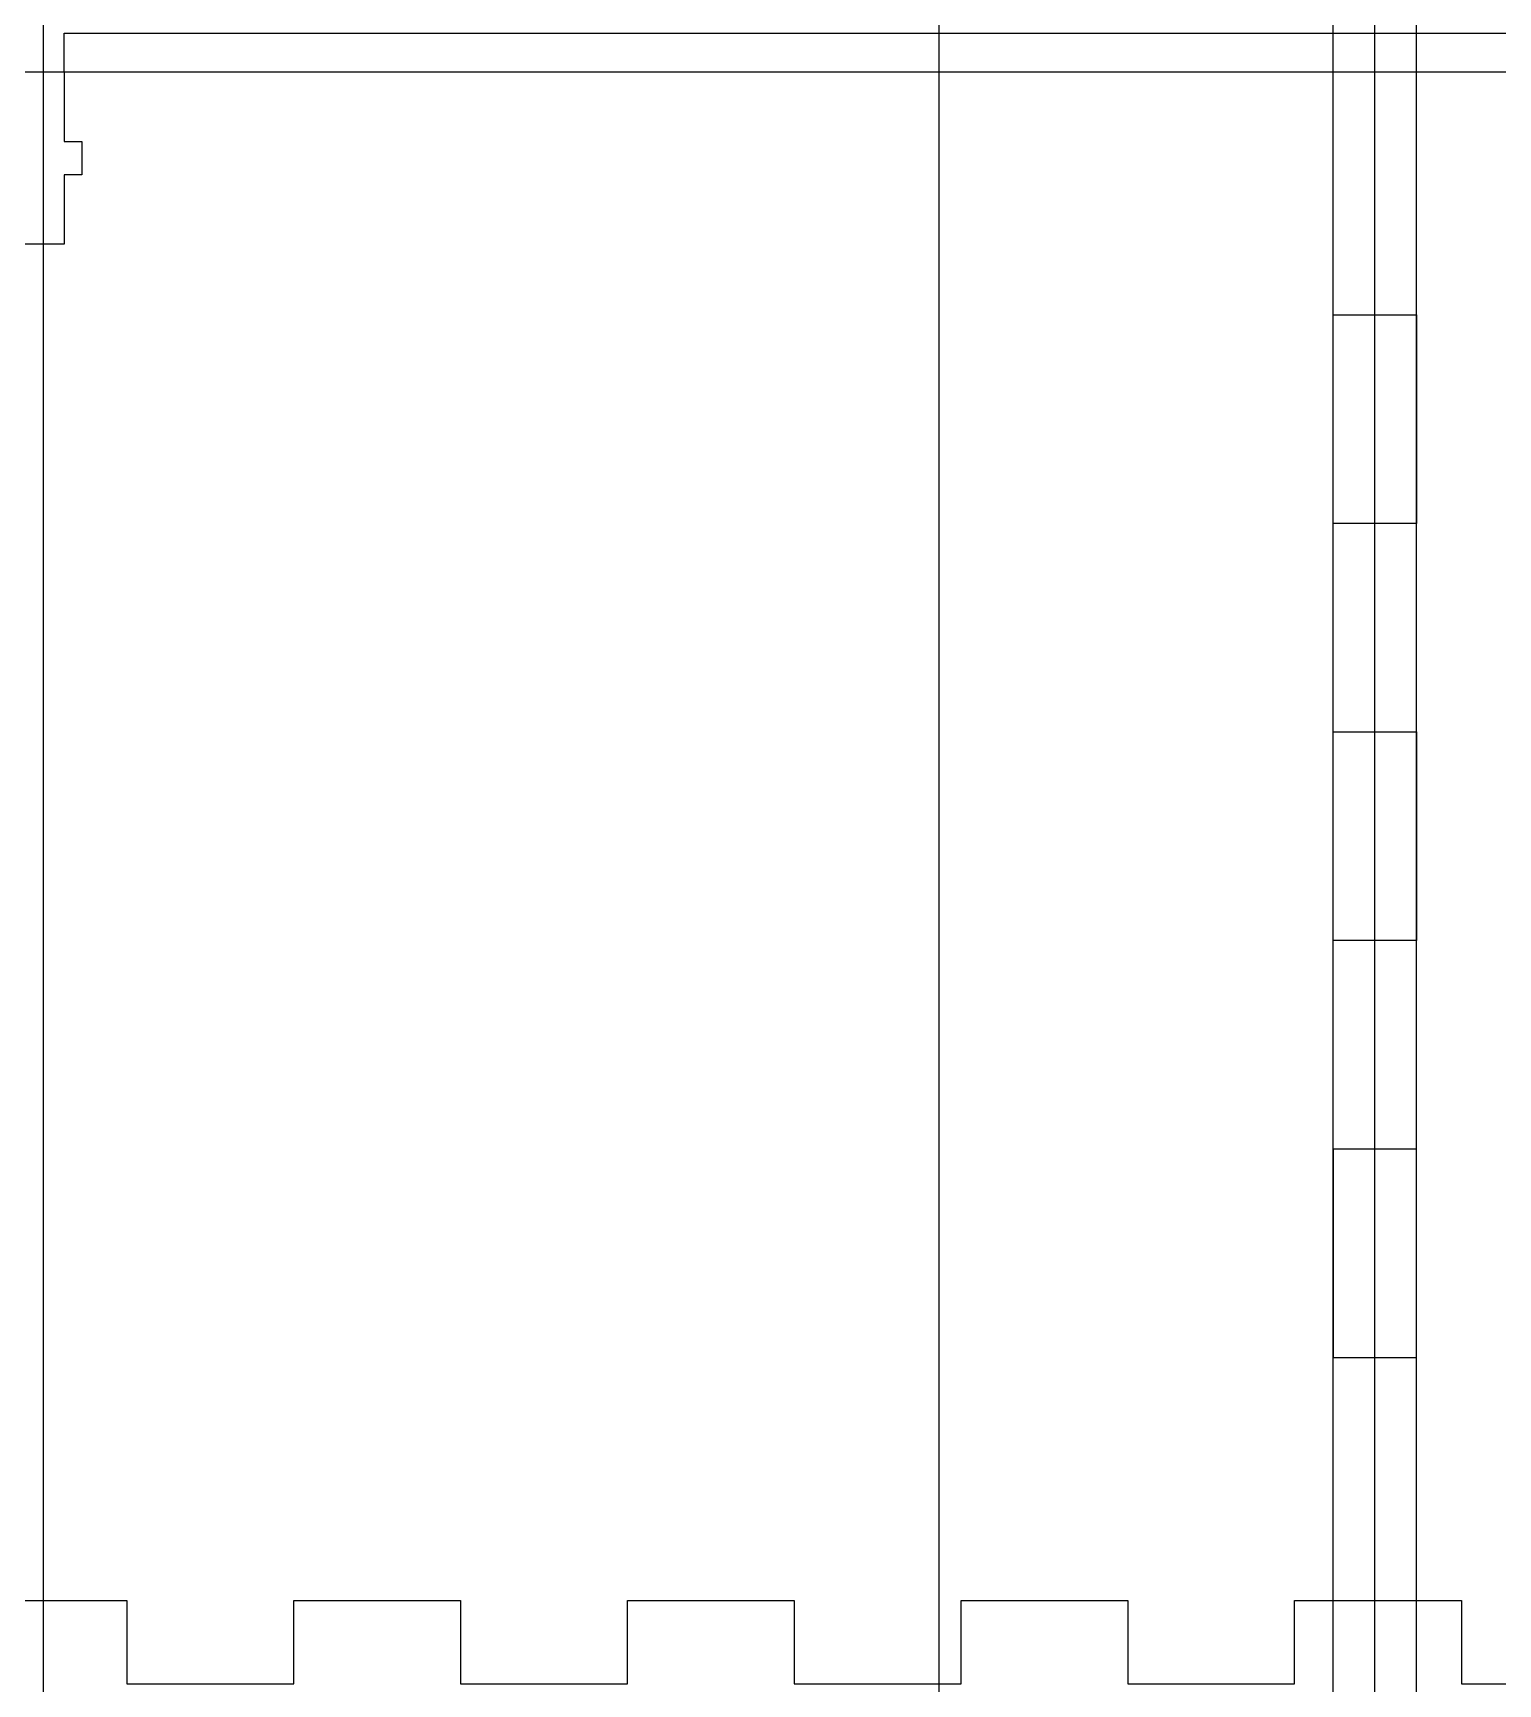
# Model space of a CAD drawing. Header units: millimetres. Extents: x -118 to 978, y -2247 to 617.
# Drawn here: x 644.8 to 750.1, y 492.9 to 611.6 of the extents above; entities that cross this region are included whole.
import ezdxf

# ---------------------------------------------------------------- set-up
doc = ezdxf.new("R2010")
doc.units = ezdxf.units.MM
doc.layers.add('Holes', color=1, linetype='Continuous', plot=False)
doc.layers.add('TabGuides', color=3, linetype='Continuous')
doc.layers.add('text', color=5, linetype='Continuous')

# ---------------------------------------------------------------- blocks, each defined once
blk = doc.blocks.new('M3 Bolt Nut Slot')
for p, q in [((-7.4, 0), (-7.4, 1.25)), ((-7.4, 1.25), (-5, 1.25)), ((-5, 1.25), (-5, 0)), ((-12.4, -3), (-12.4, 0)), ((-12.4, 0), (-7.4, 0)), ((-5, 0), (0, 0)), ((-7.4, -3), (-12.4, -3)), ((-7.4, -4.25), (-7.4, -3)), ((0, -3), (-5, -3)), ((-5, -3), (-5, -4.25)), ((-5, -4.25), (-7.4, -4.25))]:
    blk.add_line(p, q)
blk = doc.blocks.new('Back Panel')
for p, q in [((211.5, 0), (211.5, 2.798)), ((211.5, 2.798), (420, 2.798)), ((211.5, 0), (211.5, 2.798)), ((211.5, 2.798), (420, 2.798)), ((211.5, 0), (211.5, 2.798)), ((211.5, 2.798), (420, 2.798)), ((211.5, 0), (211.5, 2.798)), ((211.5, 2.798), (420, 2.798)), ((211.5, 0), (211.5, 2.798)), ((211.5, 2.798), (420, 2.798)), ((211.5, 0), (211.5, 2.798)), ((211.5, 2.798), (420, 2.798)), ((211.5, 0), (211.5, 2.798)), ((211.5, 2.798), (420, 2.798)), ((211.5, 0), (211.5, 2.798)), ((211.5, 2.798), (420, 2.798)), ((211.5, 0), (211.5, 2.798)), ((211.5, 2.798), (420, 2.798)), ((211.5, 0), (211.5, 2.798)), ((211.5, 2.798), (420, 2.798)), ((211.5, 0), (211.5, 2.798)), ((211.5, 2.798), (420, 2.798)), ((211.5, 0), (211.5, 2.798)), ((211.5, 2.798), (420, 2.798)), ((211.5, 0), (211.5, 2.798)), ((211.5, 2.798), (420, 2.798)), ((211.5, 0), (211.5, 2.798)), ((211.5, 2.798), (420, 2.798)), ((211.5, 0), (211.5, 2.798)), ((211.5, 2.798), (420, 2.798)), ((211.5, 0), (211.5, 2.798)), ((211.5, 2.798), (420, 2.798)), ((211.5, 0), (211.5, 2.798)), ((211.5, 2.798), (420, 2.798)), ((211.5, 0), (211.5, 2.798)), ((211.5, 2.798), (420, 2.798)), ((211.5, 0), (211.5, 2.798)), ((211.5, 2.798), (420, 2.798)), ((211.5, 0), (211.5, 2.798)), ((211.5, 2.798), (420, 2.798)), ((211.5, 0), (211.5, 2.798)), ((211.5, 2.798), (420, 2.798)), ((211.5, 0), (211.5, 2.798)), ((211.5, 2.798), (420, 2.798)), ((211.5, 0), (211.5, 2.798)), ((211.5, 2.798), (420, 2.798)), ((211.5, 0), (211.5, 2.798)), ((211.5, 2.798), (420, 2.798)), ((211.5, 0), (211.5, 2.798)), ((211.5, 2.798), (420, 2.798)), ((211.5, 0), (211.5, 2.798)), ((211.5, 2.798), (420, 2.798)), ((211.5, 0), (211.5, 2.798)), ((211.5, 2.798), (420, 2.798)), ((211.5, 0), (211.5, 2.798)), ((211.5, 2.798), (420, 2.798)), ((211.5, 0), (211.5, 2.798)), ((211.5, 2.798), (420, 2.798)), ((211.5, 0), (211.5, 2.798)), ((211.5, 2.798), (420, 2.798)), ((204, -109.952), (216, -109.952)), ((204, -109.952), (216, -109.952)), ((204, -109.952), (216, -109.952)), ((204, -109.952), (216, -109.952)), ((204, -109.952), (216, -109.952)), ((204, -109.952), (216, -109.952)), ((204, -109.952), (216, -109.952)), ((204, -109.952), (216, -109.952)), ((204, -109.952), (216, -109.952)), ((204, -109.952), (216, -109.952)), ((204, -109.952), (216, -109.952)), ((204, -109.952), (216, -109.952)), ((204, -109.952), (216, -109.952)), ((204, -109.952), (216, -109.952)), ((204, -109.952), (216, -109.952)), ((204, -109.952), (216, -109.952)), ((204, -109.952), (216, -109.952)), ((204, -109.952), (216, -109.952)), ((204, -109.952), (216, -109.952)), ((204, -109.952), (216, -109.952)), ((204, -109.952), (216, -109.952)), ((204, -109.952), (216, -109.952)), ((204, -109.952), (216, -109.952)), ((204, -109.952), (216, -109.952)), ((204, -109.952), (216, -109.952)), ((204, -109.952), (216, -109.952)), ((204, -109.952), (216, -109.952)), ((204, -109.952), (216, -109.952)), ((204, -109.952), (216, -109.952)), ((204, -109.952), (216, -109.952)), ((216, -109.952), (216, -115.952)), ((216, -109.952), (216, -115.952)), ((216, -109.952), (216, -115.952)), ((216, -109.952), (216, -115.952)), ((216, -109.952), (216, -115.952)), ((216, -109.952), (216, -115.952)), ((216, -109.952), (216, -115.952)), ((216, -109.952), (216, -115.952)), ((216, -109.952), (216, -115.952)), ((216, -109.952), (216, -115.952)), ((216, -109.952), (216, -115.952)), ((216, -109.952), (216, -115.952)), ((216, -109.952), (216, -115.952)), ((216, -109.952), (216, -115.952)), ((216, -109.952), (216, -115.952)), ((216, -109.952), (216, -115.952)), ((216, -109.952), (216, -115.952)), ((216, -109.952), (216, -115.952)), ((216, -109.952), (216, -115.952)), ((216, -109.952), (216, -115.952)), ((216, -109.952), (216, -115.952)), ((216, -109.952), (216, -115.952)), ((216, -109.952), (216, -115.952)), ((216, -109.952), (216, -115.952)), ((216, -109.952), (216, -115.952)), ((216, -109.952), (216, -115.952)), ((216, -109.952), (216, -115.952)), ((216, -109.952), (216, -115.952)), ((216, -109.952), (216, -115.952)), ((216, -109.952), (216, -115.952)), ((228, -115.952), (228, -109.952)), ((228, -109.952), (240, -109.952)), ((228, -115.952), (228, -109.952)), ((228, -109.952), (240, -109.952)), ((228, -115.952), (228, -109.952)), ((228, -109.952), (240, -109.952)), ((228, -115.952), (228, -109.952)), ((228, -109.952), (240, -109.952)), ((228, -115.952), (228, -109.952)), ((228, -109.952), (240, -109.952)), ((228, -115.952), (228, -109.952)), ((228, -109.952), (240, -109.952)), ((228, -115.952), (228, -109.952)), ((228, -109.952), (240, -109.952)), ((228, -115.952), (228, -109.952)), ((228, -109.952), (240, -109.952)), ((228, -115.952), (228, -109.952)), ((228, -109.952), (240, -109.952)), ((228, -115.952), (228, -109.952)), ((228, -109.952), (240, -109.952)), ((228, -115.952), (228, -109.952)), ((228, -109.952), (240, -109.952)), ((228, -115.952), (228, -109.952)), ((228, -109.952), (240, -109.952)), ((228, -115.952), (228, -109.952)), ((228, -109.952), (240, -109.952)), ((228, -115.952), (228, -109.952)), ((228, -109.952), (240, -109.952)), ((228, -115.952), (228, -109.952)), ((228, -109.952), (240, -109.952)), ((228, -115.952), (228, -109.952)), ((228, -109.952), (240, -109.952)), ((228, -115.952), (228, -109.952)), ((228, -109.952), (240, -109.952)), ((228, -115.952), (228, -109.952)), ((228, -109.952), (240, -109.952)), ((228, -115.952), (228, -109.952)), ((228, -109.952), (240, -109.952)), ((228, -115.952), (228, -109.952)), ((228, -109.952), (240, -109.952)), ((228, -115.952), (228, -109.952)), ((228, -109.952), (240, -109.952)), ((228, -115.952), (228, -109.952)), ((228, -109.952), (240, -109.952)), ((228, -115.952), (228, -109.952)), ((228, -109.952), (240, -109.952)), ((228, -115.952), (228, -109.952)), ((228, -109.952), (240, -109.952)), ((228, -115.952), (228, -109.952)), ((228, -109.952), (240, -109.952)), ((228, -115.952), (228, -109.952)), ((228, -109.952), (240, -109.952)), ((228, -115.952), (228, -109.952)), ((228, -109.952), (240, -109.952)), ((228, -115.952), (228, -109.952)), ((228, -109.952), (240, -109.952)), ((228, -115.952), (228, -109.952)), ((228, -109.952), (240, -109.952)), ((228, -115.952), (228, -109.952)), ((228, -109.952), (240, -109.952)), ((240, -109.952), (240, -115.952)), ((240, -109.952), (240, -115.952)), ((240, -109.952), (240, -115.952)), ((240, -109.952), (240, -115.952)), ((240, -109.952), (240, -115.952)), ((240, -109.952), (240, -115.952)), ((240, -109.952), (240, -115.952)), ((240, -109.952), (240, -115.952)), ((240, -109.952), (240, -115.952)), ((240, -109.952), (240, -115.952)), ((240, -109.952), (240, -115.952)), ((240, -109.952), (240, -115.952)), ((240, -109.952), (240, -115.952)), ((240, -109.952), (240, -115.952)), ((240, -109.952), (240, -115.952)), ((240, -109.952), (240, -115.952)), ((240, -109.952), (240, -115.952)), ((240, -109.952), (240, -115.952)), ((240, -109.952), (240, -115.952)), ((240, -109.952), (240, -115.952)), ((240, -109.952), (240, -115.952)), ((240, -109.952), (240, -115.952)), ((240, -109.952), (240, -115.952)), ((240, -109.952), (240, -115.952)), ((240, -109.952), (240, -115.952)), ((240, -109.952), (240, -115.952)), ((240, -109.952), (240, -115.952)), ((240, -109.952), (240, -115.952)), ((240, -109.952), (240, -115.952)), ((240, -109.952), (240, -115.952)), ((252, -115.952), (252, -109.952)), ((252, -109.952), (264, -109.952)), ((252, -115.952), (252, -109.952)), ((252, -109.952), (264, -109.952)), ((252, -115.952), (252, -109.952)), ((252, -109.952), (264, -109.952)), ((252, -115.952), (252, -109.952)), ((252, -109.952), (264, -109.952)), ((252, -115.952), (252, -109.952)), ((252, -109.952), (264, -109.952)), ((252, -115.952), (252, -109.952)), ((252, -109.952), (264, -109.952)), ((252, -115.952), (252, -109.952)), ((252, -109.952), (264, -109.952)), ((252, -115.952), (252, -109.952)), ((252, -109.952), (264, -109.952)), ((252, -115.952), (252, -109.952)), ((252, -109.952), (264, -109.952)), ((252, -115.952), (252, -109.952)), ((252, -109.952), (264, -109.952)), ((252, -115.952), (252, -109.952)), ((252, -109.952), (264, -109.952)), ((252, -115.952), (252, -109.952)), ((252, -109.952), (264, -109.952)), ((252, -115.952), (252, -109.952)), ((252, -109.952), (264, -109.952)), ((252, -115.952), (252, -109.952)), ((252, -109.952), (264, -109.952)), ((252, -115.952), (252, -109.952)), ((252, -109.952), (264, -109.952)), ((252, -115.952), (252, -109.952)), ((252, -109.952), (264, -109.952)), ((252, -115.952), (252, -109.952)), ((252, -109.952), (264, -109.952)), ((252, -115.952), (252, -109.952)), ((252, -109.952), (264, -109.952)), ((252, -115.952), (252, -109.952)), ((252, -109.952), (264, -109.952)), ((252, -115.952), (252, -109.952)), ((252, -109.952), (264, -109.952)), ((252, -115.952), (252, -109.952)), ((252, -109.952), (264, -109.952)), ((252, -115.952), (252, -109.952)), ((252, -109.952), (264, -109.952)), ((252, -115.952), (252, -109.952)), ((252, -109.952), (264, -109.952)), ((252, -115.952), (252, -109.952)), ((252, -109.952), (264, -109.952)), ((252, -115.952), (252, -109.952)), ((252, -109.952), (264, -109.952)), ((252, -115.952), (252, -109.952)), ((252, -109.952), (264, -109.952)), ((252, -115.952), (252, -109.952)), ((252, -109.952), (264, -109.952)), ((252, -115.952), (252, -109.952)), ((252, -109.952), (264, -109.952)), ((252, -115.952), (252, -109.952)), ((252, -109.952), (264, -109.952)), ((252, -115.952), (252, -109.952)), ((252, -109.952), (264, -109.952)), ((264, -109.952), (264, -115.952)), ((264, -109.952), (264, -115.952)), ((264, -109.952), (264, -115.952)), ((264, -109.952), (264, -115.952)), ((264, -109.952), (264, -115.952)), ((264, -109.952), (264, -115.952)), ((264, -109.952), (264, -115.952)), ((264, -109.952), (264, -115.952)), ((264, -109.952), (264, -115.952)), ((264, -109.952), (264, -115.952)), ((264, -109.952), (264, -115.952)), ((264, -109.952), (264, -115.952)), ((264, -109.952), (264, -115.952)), ((264, -109.952), (264, -115.952)), ((264, -109.952), (264, -115.952)), ((264, -109.952), (264, -115.952)), ((264, -109.952), (264, -115.952)), ((264, -109.952), (264, -115.952)), ((264, -109.952), (264, -115.952)), ((264, -109.952), (264, -115.952)), ((264, -109.952), (264, -115.952)), ((264, -109.952), (264, -115.952)), ((264, -109.952), (264, -115.952)), ((264, -109.952), (264, -115.952)), ((264, -109.952), (264, -115.952)), ((264, -109.952), (264, -115.952)), ((264, -109.952), (264, -115.952)), ((264, -109.952), (264, -115.952)), ((264, -109.952), (264, -115.952)), ((264, -109.952), (264, -115.952)), ((276, -115.952), (276, -109.952)), ((276, -109.952), (288, -109.952)), ((276, -115.952), (276, -109.952)), ((276, -109.952), (288, -109.952)), ((276, -115.952), (276, -109.952)), ((276, -109.952), (288, -109.952)), ((276, -115.952), (276, -109.952)), ((276, -109.952), (288, -109.952)), ((276, -115.952), (276, -109.952)), ((276, -109.952), (288, -109.952)), ((276, -115.952), (276, -109.952)), ((276, -109.952), (288, -109.952)), ((276, -115.952), (276, -109.952)), ((276, -109.952), (288, -109.952)), ((276, -115.952), (276, -109.952)), ((276, -109.952), (288, -109.952)), ((276, -115.952), (276, -109.952)), ((276, -109.952), (288, -109.952)), ((276, -115.952), (276, -109.952)), ((276, -109.952), (288, -109.952)), ((276, -115.952), (276, -109.952)), ((276, -109.952), (288, -109.952)), ((276, -115.952), (276, -109.952)), ((276, -109.952), (288, -109.952)), ((276, -115.952), (276, -109.952)), ((276, -109.952), (288, -109.952)), ((276, -115.952), (276, -109.952)), ((276, -109.952), (288, -109.952)), ((276, -115.952), (276, -109.952)), ((276, -109.952), (288, -109.952)), ((276, -115.952), (276, -109.952)), ((276, -109.952), (288, -109.952)), ((276, -115.952), (276, -109.952)), ((276, -109.952), (288, -109.952)), ((276, -115.952), (276, -109.952)), ((276, -109.952), (288, -109.952)), ((276, -115.952), (276, -109.952)), ((276, -109.952), (288, -109.952)), ((276, -115.952), (276, -109.952)), ((276, -109.952), (288, -109.952)), ((276, -115.952), (276, -109.952)), ((276, -109.952), (288, -109.952)), ((276, -115.952), (276, -109.952)), ((276, -109.952), (288, -109.952)), ((276, -115.952), (276, -109.952)), ((276, -109.952), (288, -109.952)), ((276, -115.952), (276, -109.952)), ((276, -109.952), (288, -109.952)), ((276, -115.952), (276, -109.952)), ((276, -109.952), (288, -109.952)), ((276, -115.952), (276, -109.952)), ((276, -109.952), (288, -109.952)), ((276, -115.952), (276, -109.952)), ((276, -109.952), (288, -109.952)), ((276, -115.952), (276, -109.952)), ((276, -109.952), (288, -109.952)), ((276, -115.952), (276, -109.952)), ((276, -109.952), (288, -109.952)), ((276, -115.952), (276, -109.952)), ((276, -109.952), (288, -109.952)), ((288, -109.952), (288, -115.952)), ((288, -109.952), (288, -115.952)), ((288, -109.952), (288, -115.952)), ((288, -109.952), (288, -115.952)), ((288, -109.952), (288, -115.952)), ((288, -109.952), (288, -115.952)), ((288, -109.952), (288, -115.952)), ((288, -109.952), (288, -115.952)), ((288, -109.952), (288, -115.952)), ((288, -109.952), (288, -115.952)), ((288, -109.952), (288, -115.952)), ((288, -109.952), (288, -115.952)), ((288, -109.952), (288, -115.952)), ((288, -109.952), (288, -115.952)), ((288, -109.952), (288, -115.952)), ((288, -109.952), (288, -115.952)), ((288, -109.952), (288, -115.952)), ((288, -109.952), (288, -115.952)), ((288, -109.952), (288, -115.952)), ((288, -109.952), (288, -115.952)), ((288, -109.952), (288, -115.952)), ((288, -109.952), (288, -115.952)), ((288, -109.952), (288, -115.952)), ((288, -109.952), (288, -115.952)), ((288, -109.952), (288, -115.952)), ((288, -109.952), (288, -115.952)), ((288, -109.952), (288, -115.952)), ((288, -109.952), (288, -115.952)), ((288, -109.952), (288, -115.952)), ((288, -109.952), (288, -115.952)), ((300, -115.952), (300, -109.952)), ((300, -109.952), (312, -109.952)), ((300, -115.952), (300, -109.952)), ((300, -109.952), (312, -109.952)), ((300, -115.952), (300, -109.952)), ((300, -109.952), (312, -109.952)), ((300, -115.952), (300, -109.952)), ((300, -109.952), (312, -109.952)), ((300, -115.952), (300, -109.952)), ((300, -109.952), (312, -109.952)), ((300, -115.952), (300, -109.952)), ((300, -109.952), (312, -109.952)), ((300, -115.952), (300, -109.952)), ((300, -109.952), (312, -109.952)), ((300, -115.952), (300, -109.952)), ((300, -109.952), (312, -109.952)), ((300, -115.952), (300, -109.952)), ((300, -109.952), (312, -109.952)), ((300, -115.952), (300, -109.952)), ((300, -109.952), (312, -109.952)), ((300, -115.952), (300, -109.952)), ((300, -109.952), (312, -109.952)), ((300, -115.952), (300, -109.952)), ((300, -109.952), (312, -109.952)), ((300, -115.952), (300, -109.952)), ((300, -109.952), (312, -109.952)), ((300, -115.952), (300, -109.952)), ((300, -109.952), (312, -109.952)), ((300, -115.952), (300, -109.952)), ((300, -109.952), (312, -109.952)), ((300, -115.952), (300, -109.952)), ((300, -109.952), (312, -109.952)), ((300, -115.952), (300, -109.952)), ((300, -109.952), (312, -109.952)), ((300, -115.952), (300, -109.952)), ((300, -109.952), (312, -109.952)), ((300, -115.952), (300, -109.952)), ((300, -109.952), (312, -109.952)), ((300, -115.952), (300, -109.952)), ((300, -109.952), (312, -109.952)), ((300, -115.952), (300, -109.952)), ((300, -109.952), (312, -109.952)), ((300, -115.952), (300, -109.952)), ((300, -109.952), (312, -109.952)), ((300, -115.952), (300, -109.952)), ((300, -109.952), (312, -109.952)), ((300, -115.952), (300, -109.952)), ((300, -109.952), (312, -109.952)), ((300, -115.952), (300, -109.952)), ((300, -109.952), (312, -109.952)), ((300, -115.952), (300, -109.952)), ((300, -109.952), (312, -109.952)), ((300, -115.952), (300, -109.952)), ((300, -109.952), (312, -109.952)), ((300, -115.952), (300, -109.952)), ((300, -109.952), (312, -109.952)), ((300, -115.952), (300, -109.952)), ((300, -109.952), (312, -109.952)), ((300, -115.952), (300, -109.952)), ((300, -109.952), (312, -109.952)), ((312, -109.952), (312, -115.952)), ((312, -109.952), (312, -115.952)), ((312, -109.952), (312, -115.952)), ((312, -109.952), (312, -115.952)), ((312, -109.952), (312, -115.952)), ((312, -109.952), (312, -115.952)), ((312, -109.952), (312, -115.952)), ((312, -109.952), (312, -115.952)), ((312, -109.952), (312, -115.952)), ((312, -109.952), (312, -115.952)), ((312, -109.952), (312, -115.952)), ((312, -109.952), (312, -115.952)), ((312, -109.952), (312, -115.952)), ((312, -109.952), (312, -115.952)), ((312, -109.952), (312, -115.952)), ((312, -109.952), (312, -115.952)), ((312, -109.952), (312, -115.952)), ((312, -109.952), (312, -115.952)), ((312, -109.952), (312, -115.952)), ((312, -109.952), (312, -115.952)), ((312, -109.952), (312, -115.952)), ((312, -109.952), (312, -115.952)), ((312, -109.952), (312, -115.952)), ((312, -109.952), (312, -115.952)), ((312, -109.952), (312, -115.952)), ((312, -109.952), (312, -115.952)), ((312, -109.952), (312, -115.952)), ((312, -109.952), (312, -115.952)), ((312, -109.952), (312, -115.952)), ((312, -109.952), (312, -115.952)), ((216, -115.952), (228, -115.952)), ((216, -115.952), (228, -115.952)), ((216, -115.952), (228, -115.952)), ((216, -115.952), (228, -115.952)), ((216, -115.952), (228, -115.952)), ((216, -115.952), (228, -115.952)), ((216, -115.952), (228, -115.952)), ((216, -115.952), (228, -115.952)), ((216, -115.952), (228, -115.952)), ((216, -115.952), (228, -115.952)), ((216, -115.952), (228, -115.952)), ((216, -115.952), (228, -115.952)), ((216, -115.952), (228, -115.952)), ((216, -115.952), (228, -115.952)), ((216, -115.952), (228, -115.952)), ((216, -115.952), (228, -115.952)), ((216, -115.952), (228, -115.952)), ((216, -115.952), (228, -115.952)), ((216, -115.952), (228, -115.952)), ((216, -115.952), (228, -115.952)), ((216, -115.952), (228, -115.952)), ((216, -115.952), (228, -115.952)), ((216, -115.952), (228, -115.952)), ((216, -115.952), (228, -115.952)), ((216, -115.952), (228, -115.952)), ((216, -115.952), (228, -115.952)), ((216, -115.952), (228, -115.952)), ((216, -115.952), (228, -115.952)), ((216, -115.952), (228, -115.952)), ((216, -115.952), (228, -115.952)), ((240, -115.952), (252, -115.952)), ((240, -115.952), (252, -115.952)), ((240, -115.952), (252, -115.952)), ((240, -115.952), (252, -115.952)), ((240, -115.952), (252, -115.952)), ((240, -115.952), (252, -115.952)), ((240, -115.952), (252, -115.952)), ((240, -115.952), (252, -115.952)), ((240, -115.952), (252, -115.952)), ((240, -115.952), (252, -115.952)), ((240, -115.952), (252, -115.952)), ((240, -115.952), (252, -115.952)), ((240, -115.952), (252, -115.952)), ((240, -115.952), (252, -115.952)), ((240, -115.952), (252, -115.952)), ((240, -115.952), (252, -115.952)), ((240, -115.952), (252, -115.952)), ((240, -115.952), (252, -115.952)), ((240, -115.952), (252, -115.952)), ((240, -115.952), (252, -115.952)), ((240, -115.952), (252, -115.952)), ((240, -115.952), (252, -115.952)), ((240, -115.952), (252, -115.952)), ((240, -115.952), (252, -115.952)), ((240, -115.952), (252, -115.952)), ((240, -115.952), (252, -115.952)), ((240, -115.952), (252, -115.952)), ((240, -115.952), (252, -115.952)), ((240, -115.952), (252, -115.952)), ((240, -115.952), (252, -115.952)), ((264, -115.952), (276, -115.952)), ((264, -115.952), (276, -115.952)), ((264, -115.952), (276, -115.952)), ((264, -115.952), (276, -115.952)), ((264, -115.952), (276, -115.952)), ((264, -115.952), (276, -115.952)), ((264, -115.952), (276, -115.952)), ((264, -115.952), (276, -115.952)), ((264, -115.952), (276, -115.952)), ((264, -115.952), (276, -115.952)), ((264, -115.952), (276, -115.952)), ((264, -115.952), (276, -115.952)), ((264, -115.952), (276, -115.952)), ((264, -115.952), (276, -115.952)), ((264, -115.952), (276, -115.952)), ((264, -115.952), (276, -115.952)), ((264, -115.952), (276, -115.952)), ((264, -115.952), (276, -115.952)), ((264, -115.952), (276, -115.952)), ((264, -115.952), (276, -115.952)), ((264, -115.952), (276, -115.952)), ((264, -115.952), (276, -115.952)), ((264, -115.952), (276, -115.952)), ((264, -115.952), (276, -115.952)), ((264, -115.952), (276, -115.952)), ((264, -115.952), (276, -115.952)), ((264, -115.952), (276, -115.952)), ((264, -115.952), (276, -115.952)), ((264, -115.952), (276, -115.952)), ((264, -115.952), (276, -115.952)), ((288, -115.952), (300, -115.952)), ((288, -115.952), (300, -115.952)), ((288, -115.952), (300, -115.952)), ((288, -115.952), (300, -115.952)), ((288, -115.952), (300, -115.952)), ((288, -115.952), (300, -115.952)), ((288, -115.952), (300, -115.952)), ((288, -115.952), (300, -115.952)), ((288, -115.952), (300, -115.952)), ((288, -115.952), (300, -115.952)), ((288, -115.952), (300, -115.952)), ((288, -115.952), (300, -115.952)), ((288, -115.952), (300, -115.952)), ((288, -115.952), (300, -115.952)), ((288, -115.952), (300, -115.952)), ((288, -115.952), (300, -115.952)), ((288, -115.952), (300, -115.952)), ((288, -115.952), (300, -115.952)), ((288, -115.952), (300, -115.952)), ((288, -115.952), (300, -115.952)), ((288, -115.952), (300, -115.952)), ((288, -115.952), (300, -115.952)), ((288, -115.952), (300, -115.952)), ((288, -115.952), (300, -115.952)), ((288, -115.952), (300, -115.952)), ((288, -115.952), (300, -115.952)), ((288, -115.952), (300, -115.952)), ((288, -115.952), (300, -115.952)), ((288, -115.952), (300, -115.952)), ((288, -115.952), (300, -115.952)), ((312, -115.952), (324, -115.952)), ((312, -115.952), (324, -115.952)), ((312, -115.952), (324, -115.952)), ((312, -115.952), (324, -115.952)), ((312, -115.952), (324, -115.952)), ((312, -115.952), (324, -115.952)), ((312, -115.952), (324, -115.952)), ((312, -115.952), (324, -115.952)), ((312, -115.952), (324, -115.952)), ((312, -115.952), (324, -115.952)), ((312, -115.952), (324, -115.952)), ((312, -115.952), (324, -115.952)), ((312, -115.952), (324, -115.952)), ((312, -115.952), (324, -115.952)), ((312, -115.952), (324, -115.952)), ((312, -115.952), (324, -115.952)), ((312, -115.952), (324, -115.952)), ((312, -115.952), (324, -115.952)), ((312, -115.952), (324, -115.952)), ((312, -115.952), (324, -115.952)), ((312, -115.952), (324, -115.952)), ((312, -115.952), (324, -115.952)), ((312, -115.952), (324, -115.952)), ((312, -115.952), (324, -115.952)), ((312, -115.952), (324, -115.952)), ((312, -115.952), (324, -115.952)), ((312, -115.952), (324, -115.952)), ((312, -115.952), (324, -115.952)), ((312, -115.952), (324, -115.952)), ((312, -115.952), (324, -115.952))]:
    blk.add_line(p, q)
at = {"layer": 'Holes'}
for p, q in [((302.7714, -32.476), (302.7714, -17.476)), ((302.7714, -17.476), (308.7714, -17.476)), ((302.7714, -32.476), (302.7714, -17.476)), ((302.7714, -17.476), (308.7714, -17.476)), ((302.7714, -32.476), (302.7714, -17.476)), ((302.7714, -17.476), (308.7714, -17.476)), ((302.7714, -32.476), (302.7714, -17.476)), ((302.7714, -17.476), (308.7714, -17.476)), ((302.7714, -32.476), (302.7714, -17.476)), ((302.7714, -17.476), (308.7714, -17.476)), ((302.7714, -32.476), (302.7714, -17.476)), ((302.7714, -17.476), (308.7714, -17.476)), ((302.7714, -32.476), (302.7714, -17.476)), ((302.7714, -17.476), (308.7714, -17.476)), ((302.7714, -32.476), (302.7714, -17.476)), ((302.7714, -17.476), (308.7714, -17.476)), ((302.7714, -32.476), (302.7714, -17.476)), ((302.7714, -17.476), (308.7714, -17.476)), ((302.7714, -32.476), (302.7714, -17.476)), ((302.7714, -17.476), (308.7714, -17.476)), ((302.7714, -32.476), (302.7714, -17.476)), ((302.7714, -17.476), (308.7714, -17.476)), ((302.7714, -32.476), (302.7714, -17.476)), ((302.7714, -17.476), (308.7714, -17.476)), ((302.7714, -32.476), (302.7714, -17.476)), ((302.7714, -17.476), (308.7714, -17.476)), ((302.7714, -32.476), (302.7714, -17.476)), ((302.7714, -17.476), (308.7714, -17.476)), ((302.7714, -32.476), (302.7714, -17.476)), ((302.7714, -17.476), (308.7714, -17.476)), ((302.7714, -32.476), (302.7714, -17.476)), ((302.7714, -17.476), (308.7714, -17.476)), ((302.7714, -32.476), (302.7714, -17.476)), ((302.7714, -17.476), (308.7714, -17.476)), ((302.7714, -32.476), (302.7714, -17.476)), ((302.7714, -17.476), (308.7714, -17.476)), ((302.7714, -32.476), (302.7714, -17.476)), ((302.7714, -17.476), (308.7714, -17.476)), ((302.7714, -32.476), (302.7714, -17.476)), ((302.7714, -17.476), (308.7714, -17.476)), ((302.7714, -32.476), (302.7714, -17.476)), ((302.7714, -17.476), (308.7714, -17.476)), ((302.7714, -32.476), (302.7714, -17.476)), ((302.7714, -17.476), (308.7714, -17.476)), ((302.7714, -32.476), (302.7714, -17.476)), ((302.7714, -17.476), (308.7714, -17.476)), ((302.7714, -32.476), (302.7714, -17.476)), ((302.7714, -17.476), (308.7714, -17.476)), ((302.7714, -32.476), (302.7714, -17.476)), ((302.7714, -17.476), (308.7714, -17.476)), ((302.7714, -32.476), (302.7714, -17.476)), ((302.7714, -17.476), (308.7714, -17.476)), ((302.7714, -32.476), (302.7714, -17.476)), ((302.7714, -17.476), (308.7714, -17.476)), ((302.7714, -32.476), (302.7714, -17.476)), ((302.7714, -17.476), (308.7714, -17.476)), ((302.7714, -32.476), (302.7714, -17.476)), ((302.7714, -17.476), (308.7714, -17.476)), ((302.7714, -32.476), (302.7714, -17.476)), ((302.7714, -17.476), (308.7714, -17.476)), ((308.7714, -17.476), (308.7714, -32.476)), ((308.7714, -17.476), (308.7714, -32.476)), ((308.7714, -17.476), (308.7714, -32.476)), ((308.7714, -17.476), (308.7714, -32.476)), ((308.7714, -17.476), (308.7714, -32.476)), ((308.7714, -17.476), (308.7714, -32.476)), ((308.7714, -17.476), (308.7714, -32.476)), ((308.7714, -17.476), (308.7714, -32.476)), ((308.7714, -17.476), (308.7714, -32.476)), ((308.7714, -17.476), (308.7714, -32.476)), ((308.7714, -17.476), (308.7714, -32.476)), ((308.7714, -17.476), (308.7714, -32.476)), ((308.7714, -17.476), (308.7714, -32.476)), ((308.7714, -17.476), (308.7714, -32.476)), ((308.7714, -17.476), (308.7714, -32.476)), ((308.7714, -17.476), (308.7714, -32.476)), ((308.7714, -17.476), (308.7714, -32.476)), ((308.7714, -17.476), (308.7714, -32.476)), ((308.7714, -17.476), (308.7714, -32.476)), ((308.7714, -17.476), (308.7714, -32.476)), ((308.7714, -17.476), (308.7714, -32.476)), ((308.7714, -17.476), (308.7714, -32.476)), ((308.7714, -17.476), (308.7714, -32.476)), ((308.7714, -17.476), (308.7714, -32.476)), ((308.7714, -17.476), (308.7714, -32.476)), ((308.7714, -17.476), (308.7714, -32.476)), ((308.7714, -17.476), (308.7714, -32.476)), ((308.7714, -17.476), (308.7714, -32.476)), ((308.7714, -17.476), (308.7714, -32.476)), ((308.7714, -17.476), (308.7714, -32.476)), ((308.7714, -32.476), (302.7714, -32.476)), ((308.7714, -32.476), (302.7714, -32.476)), ((308.7714, -32.476), (302.7714, -32.476)), ((308.7714, -32.476), (302.7714, -32.476)), ((308.7714, -32.476), (302.7714, -32.476)), ((308.7714, -32.476), (302.7714, -32.476)), ((308.7714, -32.476), (302.7714, -32.476)), ((308.7714, -32.476), (302.7714, -32.476)), ((308.7714, -32.476), (302.7714, -32.476)), ((308.7714, -32.476), (302.7714, -32.476)), ((308.7714, -32.476), (302.7714, -32.476)), ((308.7714, -32.476), (302.7714, -32.476)), ((308.7714, -32.476), (302.7714, -32.476)), ((308.7714, -32.476), (302.7714, -32.476)), ((308.7714, -32.476), (302.7714, -32.476)), ((308.7714, -32.476), (302.7714, -32.476)), ((308.7714, -32.476), (302.7714, -32.476)), ((308.7714, -32.476), (302.7714, -32.476)), ((308.7714, -32.476), (302.7714, -32.476)), ((308.7714, -32.476), (302.7714, -32.476)), ((308.7714, -32.476), (302.7714, -32.476)), ((308.7714, -32.476), (302.7714, -32.476)), ((308.7714, -32.476), (302.7714, -32.476)), ((308.7714, -32.476), (302.7714, -32.476)), ((308.7714, -32.476), (302.7714, -32.476)), ((308.7714, -32.476), (302.7714, -32.476)), ((308.7714, -32.476), (302.7714, -32.476)), ((308.7714, -32.476), (302.7714, -32.476)), ((308.7714, -32.476), (302.7714, -32.476)), ((308.7714, -32.476), (302.7714, -32.476)), ((302.7714, -62.476), (302.7714, -47.476)), ((302.7714, -47.476), (308.7714, -47.476)), ((302.7714, -62.476), (302.7714, -47.476)), ((302.7714, -47.476), (308.7714, -47.476)), ((302.7714, -62.476), (302.7714, -47.476)), ((302.7714, -47.476), (308.7714, -47.476)), ((302.7714, -62.476), (302.7714, -47.476)), ((302.7714, -47.476), (308.7714, -47.476)), ((302.7714, -62.476), (302.7714, -47.476)), ((302.7714, -47.476), (308.7714, -47.476)), ((302.7714, -62.476), (302.7714, -47.476)), ((302.7714, -47.476), (308.7714, -47.476)), ((302.7714, -62.476), (302.7714, -47.476)), ((302.7714, -47.476), (308.7714, -47.476)), ((302.7714, -62.476), (302.7714, -47.476)), ((302.7714, -47.476), (308.7714, -47.476)), ((302.7714, -62.476), (302.7714, -47.476)), ((302.7714, -47.476), (308.7714, -47.476)), ((302.7714, -62.476), (302.7714, -47.476)), ((302.7714, -47.476), (308.7714, -47.476)), ((302.7714, -62.476), (302.7714, -47.476)), ((302.7714, -47.476), (308.7714, -47.476)), ((302.7714, -62.476), (302.7714, -47.476)), ((302.7714, -47.476), (308.7714, -47.476)), ((302.7714, -62.476), (302.7714, -47.476)), ((302.7714, -47.476), (308.7714, -47.476)), ((302.7714, -62.476), (302.7714, -47.476)), ((302.7714, -47.476), (308.7714, -47.476)), ((302.7714, -62.476), (302.7714, -47.476)), ((302.7714, -47.476), (308.7714, -47.476)), ((302.7714, -62.476), (302.7714, -47.476)), ((302.7714, -47.476), (308.7714, -47.476)), ((302.7714, -62.476), (302.7714, -47.476)), ((302.7714, -47.476), (308.7714, -47.476)), ((302.7714, -62.476), (302.7714, -47.476)), ((302.7714, -47.476), (308.7714, -47.476)), ((302.7714, -62.476), (302.7714, -47.476)), ((302.7714, -47.476), (308.7714, -47.476)), ((302.7714, -62.476), (302.7714, -47.476)), ((302.7714, -47.476), (308.7714, -47.476)), ((302.7714, -62.476), (302.7714, -47.476)), ((302.7714, -47.476), (308.7714, -47.476)), ((302.7714, -62.476), (302.7714, -47.476)), ((302.7714, -47.476), (308.7714, -47.476)), ((302.7714, -62.476), (302.7714, -47.476)), ((302.7714, -47.476), (308.7714, -47.476)), ((302.7714, -62.476), (302.7714, -47.476)), ((302.7714, -47.476), (308.7714, -47.476)), ((302.7714, -62.476), (302.7714, -47.476)), ((302.7714, -47.476), (308.7714, -47.476)), ((302.7714, -62.476), (302.7714, -47.476)), ((302.7714, -47.476), (308.7714, -47.476)), ((302.7714, -62.476), (302.7714, -47.476)), ((302.7714, -47.476), (308.7714, -47.476)), ((302.7714, -62.476), (302.7714, -47.476)), ((302.7714, -47.476), (308.7714, -47.476)), ((302.7714, -62.476), (302.7714, -47.476)), ((302.7714, -47.476), (308.7714, -47.476)), ((302.7714, -62.476), (302.7714, -47.476)), ((302.7714, -47.476), (308.7714, -47.476)), ((308.7714, -47.476), (308.7714, -62.476)), ((308.7714, -47.476), (308.7714, -62.476)), ((308.7714, -47.476), (308.7714, -62.476)), ((308.7714, -47.476), (308.7714, -62.476)), ((308.7714, -47.476), (308.7714, -62.476)), ((308.7714, -47.476), (308.7714, -62.476)), ((308.7714, -47.476), (308.7714, -62.476)), ((308.7714, -47.476), (308.7714, -62.476)), ((308.7714, -47.476), (308.7714, -62.476)), ((308.7714, -47.476), (308.7714, -62.476)), ((308.7714, -47.476), (308.7714, -62.476)), ((308.7714, -47.476), (308.7714, -62.476)), ((308.7714, -47.476), (308.7714, -62.476)), ((308.7714, -47.476), (308.7714, -62.476)), ((308.7714, -47.476), (308.7714, -62.476)), ((308.7714, -47.476), (308.7714, -62.476)), ((308.7714, -47.476), (308.7714, -62.476)), ((308.7714, -47.476), (308.7714, -62.476)), ((308.7714, -47.476), (308.7714, -62.476)), ((308.7714, -47.476), (308.7714, -62.476)), ((308.7714, -47.476), (308.7714, -62.476)), ((308.7714, -47.476), (308.7714, -62.476)), ((308.7714, -47.476), (308.7714, -62.476)), ((308.7714, -47.476), (308.7714, -62.476)), ((308.7714, -47.476), (308.7714, -62.476)), ((308.7714, -47.476), (308.7714, -62.476)), ((308.7714, -47.476), (308.7714, -62.476)), ((308.7714, -47.476), (308.7714, -62.476)), ((308.7714, -47.476), (308.7714, -62.476)), ((308.7714, -47.476), (308.7714, -62.476)), ((308.7714, -62.476), (302.7714, -62.476)), ((308.7714, -62.476), (302.7714, -62.476)), ((308.7714, -62.476), (302.7714, -62.476)), ((308.7714, -62.476), (302.7714, -62.476)), ((308.7714, -62.476), (302.7714, -62.476)), ((308.7714, -62.476), (302.7714, -62.476)), ((308.7714, -62.476), (302.7714, -62.476)), ((308.7714, -62.476), (302.7714, -62.476)), ((308.7714, -62.476), (302.7714, -62.476)), ((308.7714, -62.476), (302.7714, -62.476)), ((308.7714, -62.476), (302.7714, -62.476)), ((308.7714, -62.476), (302.7714, -62.476)), ((308.7714, -62.476), (302.7714, -62.476)), ((308.7714, -62.476), (302.7714, -62.476)), ((308.7714, -62.476), (302.7714, -62.476)), ((308.7714, -62.476), (302.7714, -62.476)), ((308.7714, -62.476), (302.7714, -62.476)), ((308.7714, -62.476), (302.7714, -62.476)), ((308.7714, -62.476), (302.7714, -62.476)), ((308.7714, -62.476), (302.7714, -62.476)), ((308.7714, -62.476), (302.7714, -62.476)), ((308.7714, -62.476), (302.7714, -62.476)), ((308.7714, -62.476), (302.7714, -62.476)), ((308.7714, -62.476), (302.7714, -62.476)), ((308.7714, -62.476), (302.7714, -62.476)), ((308.7714, -62.476), (302.7714, -62.476)), ((308.7714, -62.476), (302.7714, -62.476)), ((308.7714, -62.476), (302.7714, -62.476)), ((308.7714, -62.476), (302.7714, -62.476)), ((308.7714, -62.476), (302.7714, -62.476)), ((308.7714, -77.476), (302.7714, -77.476)), ((302.7714, -77.476), (302.7714, -92.476)), ((308.7714, -77.476), (302.7714, -77.476)), ((302.7714, -77.476), (302.7714, -92.476)), ((308.7714, -77.476), (302.7714, -77.476)), ((302.7714, -77.476), (302.7714, -92.476)), ((308.7714, -77.476), (302.7714, -77.476)), ((302.7714, -77.476), (302.7714, -92.476)), ((308.7714, -77.476), (302.7714, -77.476)), ((302.7714, -77.476), (302.7714, -92.476)), ((308.7714, -77.476), (302.7714, -77.476)), ((302.7714, -77.476), (302.7714, -92.476)), ((308.7714, -77.476), (302.7714, -77.476)), ((302.7714, -77.476), (302.7714, -92.476)), ((308.7714, -77.476), (302.7714, -77.476)), ((302.7714, -77.476), (302.7714, -92.476)), ((308.7714, -77.476), (302.7714, -77.476)), ((302.7714, -77.476), (302.7714, -92.476)), ((308.7714, -77.476), (302.7714, -77.476)), ((302.7714, -77.476), (302.7714, -92.476)), ((308.7714, -77.476), (302.7714, -77.476)), ((302.7714, -77.476), (302.7714, -92.476)), ((308.7714, -77.476), (302.7714, -77.476)), ((302.7714, -77.476), (302.7714, -92.476)), ((308.7714, -77.476), (302.7714, -77.476)), ((302.7714, -77.476), (302.7714, -92.476)), ((308.7714, -77.476), (302.7714, -77.476)), ((302.7714, -77.476), (302.7714, -92.476)), ((308.7714, -77.476), (302.7714, -77.476)), ((302.7714, -77.476), (302.7714, -92.476)), ((308.7714, -77.476), (302.7714, -77.476)), ((302.7714, -77.476), (302.7714, -92.476)), ((308.7714, -77.476), (302.7714, -77.476)), ((302.7714, -77.476), (302.7714, -92.476)), ((308.7714, -77.476), (302.7714, -77.476)), ((302.7714, -77.476), (302.7714, -92.476)), ((308.7714, -77.476), (302.7714, -77.476)), ((302.7714, -77.476), (302.7714, -92.476)), ((308.7714, -77.476), (302.7714, -77.476)), ((302.7714, -77.476), (302.7714, -92.476)), ((308.7714, -77.476), (302.7714, -77.476)), ((302.7714, -77.476), (302.7714, -92.476)), ((308.7714, -77.476), (302.7714, -77.476)), ((302.7714, -77.476), (302.7714, -92.476)), ((308.7714, -77.476), (302.7714, -77.476)), ((302.7714, -77.476), (302.7714, -92.476)), ((308.7714, -77.476), (302.7714, -77.476)), ((302.7714, -77.476), (302.7714, -92.476)), ((308.7714, -77.476), (302.7714, -77.476)), ((302.7714, -77.476), (302.7714, -92.476)), ((308.7714, -77.476), (302.7714, -77.476)), ((302.7714, -77.476), (302.7714, -92.476)), ((308.7714, -77.476), (302.7714, -77.476)), ((302.7714, -77.476), (302.7714, -92.476)), ((308.7714, -77.476), (302.7714, -77.476)), ((302.7714, -77.476), (302.7714, -92.476)), ((308.7714, -77.476), (302.7714, -77.476)), ((302.7714, -77.476), (302.7714, -92.476)), ((308.7714, -77.476), (302.7714, -77.476)), ((302.7714, -77.476), (302.7714, -92.476)), ((308.7714, -92.476), (308.7714, -77.476)), ((308.7714, -92.476), (308.7714, -77.476)), ((308.7714, -92.476), (308.7714, -77.476)), ((308.7714, -92.476), (308.7714, -77.476)), ((308.7714, -92.476), (308.7714, -77.476)), ((308.7714, -92.476), (308.7714, -77.476)), ((308.7714, -92.476), (308.7714, -77.476)), ((308.7714, -92.476), (308.7714, -77.476)), ((308.7714, -92.476), (308.7714, -77.476)), ((308.7714, -92.476), (308.7714, -77.476)), ((308.7714, -92.476), (308.7714, -77.476)), ((308.7714, -92.476), (308.7714, -77.476)), ((308.7714, -92.476), (308.7714, -77.476)), ((308.7714, -92.476), (308.7714, -77.476)), ((308.7714, -92.476), (308.7714, -77.476)), ((308.7714, -92.476), (308.7714, -77.476)), ((308.7714, -92.476), (308.7714, -77.476)), ((308.7714, -92.476), (308.7714, -77.476)), ((308.7714, -92.476), (308.7714, -77.476)), ((308.7714, -92.476), (308.7714, -77.476)), ((308.7714, -92.476), (308.7714, -77.476)), ((308.7714, -92.476), (308.7714, -77.476)), ((308.7714, -92.476), (308.7714, -77.476)), ((308.7714, -92.476), (308.7714, -77.476)), ((308.7714, -92.476), (308.7714, -77.476)), ((308.7714, -92.476), (308.7714, -77.476)), ((308.7714, -92.476), (308.7714, -77.476)), ((308.7714, -92.476), (308.7714, -77.476)), ((308.7714, -92.476), (308.7714, -77.476)), ((308.7714, -92.476), (308.7714, -77.476)), ((302.7714, -92.476), (308.7714, -92.476)), ((302.7714, -92.476), (308.7714, -92.476)), ((302.7714, -92.476), (308.7714, -92.476)), ((302.7714, -92.476), (308.7714, -92.476)), ((302.7714, -92.476), (308.7714, -92.476)), ((302.7714, -92.476), (308.7714, -92.476)), ((302.7714, -92.476), (308.7714, -92.476)), ((302.7714, -92.476), (308.7714, -92.476)), ((302.7714, -92.476), (308.7714, -92.476)), ((302.7714, -92.476), (308.7714, -92.476)), ((302.7714, -92.476), (308.7714, -92.476)), ((302.7714, -92.476), (308.7714, -92.476)), ((302.7714, -92.476), (308.7714, -92.476)), ((302.7714, -92.476), (308.7714, -92.476)), ((302.7714, -92.476), (308.7714, -92.476)), ((302.7714, -92.476), (308.7714, -92.476)), ((302.7714, -92.476), (308.7714, -92.476)), ((302.7714, -92.476), (308.7714, -92.476)), ((302.7714, -92.476), (308.7714, -92.476)), ((302.7714, -92.476), (308.7714, -92.476)), ((302.7714, -92.476), (308.7714, -92.476)), ((302.7714, -92.476), (308.7714, -92.476)), ((302.7714, -92.476), (308.7714, -92.476)), ((302.7714, -92.476), (308.7714, -92.476)), ((302.7714, -92.476), (308.7714, -92.476)), ((302.7714, -92.476), (308.7714, -92.476)), ((302.7714, -92.476), (308.7714, -92.476)), ((302.7714, -92.476), (308.7714, -92.476)), ((302.7714, -92.476), (308.7714, -92.476)), ((302.7714, -92.476), (308.7714, -92.476))]:
    blk.add_line(p, q, dxfattribs=at)
at = {"layer": 'text'}
blk.add_line((0, 0), (420, 0), dxfattribs=at)
blk.add_line((0, 0), (420, 0), dxfattribs=at)
blk.add_line((0, 0), (420, 0), dxfattribs=at)
blk.add_line((0, 0), (420, 0), dxfattribs=at)
blk.add_line((0, 0), (420, 0), dxfattribs=at)
blk.add_line((0, 0), (420, 0), dxfattribs=at)
blk.add_line((0, 0), (420, 0), dxfattribs=at)
blk.add_line((0, 0), (420, 0), dxfattribs=at)
blk.add_line((0, 0), (420, 0), dxfattribs=at)
blk.add_line((0, 0), (420, 0), dxfattribs=at)
blk.add_line((0, 0), (420, 0), dxfattribs=at)
blk.add_line((0, 0), (420, 0), dxfattribs=at)
blk.add_line((0, 0), (420, 0), dxfattribs=at)
blk.add_line((0, 0), (420, 0), dxfattribs=at)
blk.add_line((0, 0), (420, 0), dxfattribs=at)
blk.add_line((0, 0), (420, 0), dxfattribs=at)
blk.add_line((0, 0), (420, 0), dxfattribs=at)
blk.add_line((0, 0), (420, 0), dxfattribs=at)
blk.add_line((0, 0), (420, 0), dxfattribs=at)
blk.add_line((0, 0), (420, 0), dxfattribs=at)
blk.add_line((0, 0), (420, 0), dxfattribs=at)
blk.add_line((0, 0), (420, 0), dxfattribs=at)
blk.add_line((0, 0), (420, 0), dxfattribs=at)
blk.add_line((0, 0), (420, 0), dxfattribs=at)
blk.add_line((0, 0), (420, 0), dxfattribs=at)
blk.add_line((0, 0), (420, 0), dxfattribs=at)
blk.add_line((0, 0), (420, 0), dxfattribs=at)
blk.add_line((0, 0), (420, 0), dxfattribs=at)
blk.add_line((0, 0), (420, 0), dxfattribs=at)
blk.add_line((0, 0), (420, 0), dxfattribs=at)
at = {"rotation": 90}
blk.add_blockref('M3 Bolt Nut Slot', (208.5, 0), dxfattribs=at)
blk.add_blockref('M3 Bolt Nut Slot', (208.5, 0), dxfattribs=at)
blk.add_blockref('M3 Bolt Nut Slot', (208.5, 0), dxfattribs=at)
blk.add_blockref('M3 Bolt Nut Slot', (208.5, 0), dxfattribs=at)
blk.add_blockref('M3 Bolt Nut Slot', (208.5, 0), dxfattribs=at)
blk.add_blockref('M3 Bolt Nut Slot', (208.5, 0), dxfattribs=at)
blk.add_blockref('M3 Bolt Nut Slot', (208.5, 0), dxfattribs=at)
blk.add_blockref('M3 Bolt Nut Slot', (208.5, 0), dxfattribs=at)
blk.add_blockref('M3 Bolt Nut Slot', (208.5, 0), dxfattribs=at)
blk.add_blockref('M3 Bolt Nut Slot', (208.5, 0), dxfattribs=at)
blk.add_blockref('M3 Bolt Nut Slot', (208.5, 0), dxfattribs=at)
blk.add_blockref('M3 Bolt Nut Slot', (208.5, 0), dxfattribs=at)
blk.add_blockref('M3 Bolt Nut Slot', (208.5, 0), dxfattribs=at)
blk.add_blockref('M3 Bolt Nut Slot', (208.5, 0), dxfattribs=at)
blk.add_blockref('M3 Bolt Nut Slot', (208.5, 0), dxfattribs=at)
blk.add_blockref('M3 Bolt Nut Slot', (208.5, 0), dxfattribs=at)
blk.add_blockref('M3 Bolt Nut Slot', (208.5, 0), dxfattribs=at)
blk.add_blockref('M3 Bolt Nut Slot', (208.5, 0), dxfattribs=at)
blk.add_blockref('M3 Bolt Nut Slot', (208.5, 0), dxfattribs=at)
blk.add_blockref('M3 Bolt Nut Slot', (208.5, 0), dxfattribs=at)
blk.add_blockref('M3 Bolt Nut Slot', (208.5, 0), dxfattribs=at)
blk.add_blockref('M3 Bolt Nut Slot', (208.5, 0), dxfattribs=at)
blk.add_blockref('M3 Bolt Nut Slot', (208.5, 0), dxfattribs=at)
blk.add_blockref('M3 Bolt Nut Slot', (208.5, 0), dxfattribs=at)
blk.add_blockref('M3 Bolt Nut Slot', (208.5, 0), dxfattribs=at)
blk.add_blockref('M3 Bolt Nut Slot', (208.5, 0), dxfattribs=at)
blk.add_blockref('M3 Bolt Nut Slot', (208.5, 0), dxfattribs=at)
blk.add_blockref('M3 Bolt Nut Slot', (208.5, 0), dxfattribs=at)
blk.add_blockref('M3 Bolt Nut Slot', (208.5, 0), dxfattribs=at)
blk.add_blockref('M3 Bolt Nut Slot', (208.5, 0), dxfattribs=at)

msp = doc.modelspace()

# ---------------------------------------------------------------- linework, layer by layer
at = {"layer": 'TabGuides'}
for p in [(645.5074, 95.3597), (709.9329, 86.7372), (738.2788, 87.8654), (741.2788, -3.6403), (744.2788, 87.8654)]:
    msp.add_xline(p, (0, 1), dxfattribs=at)

# ---------------------------------------------------------------- block references
msp.add_blockref('Back Panel', (435.5074, 608.8369))

doc.saveas('drawing.dxf')
